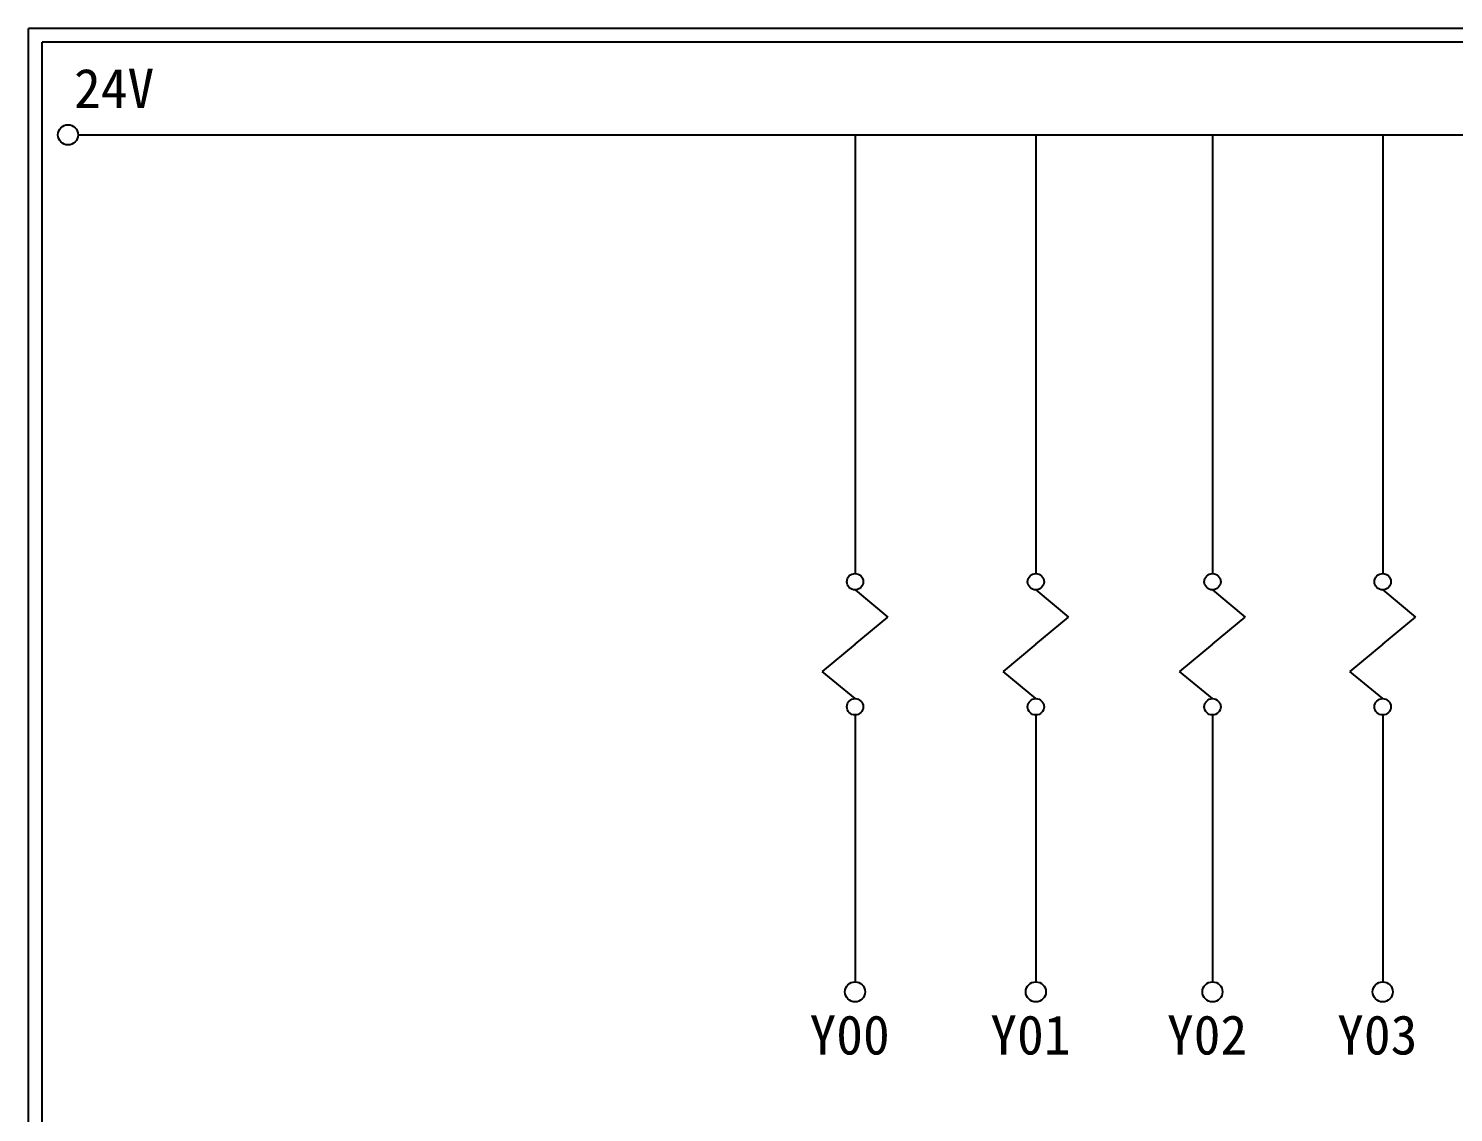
# Model space of a CAD drawing. Extents: x 889 to 1176, y 251 to 455.
# Drawn here: x 889.1 to 1019.6, y 355.8 to 455.2 of the extents above; entities that cross this region are included whole.
import ezdxf

# ---------------------------------------------------------------- set-up
doc = ezdxf.new("R2010")
doc.units = 0
doc.layers.add('圖框層', color=7, linetype='CONTINUOUS')
doc.layers.add('標尺寸層', color=3, linetype='CONTINUOUS')
doc.styles.add('STSL', font='kaiu.ttf')

msp = doc.modelspace()

# ---------------------------------------------------------------- linework, layer by layer
at = {"layer": '圖框層', "color": 7}
for p, q in [((1176.07, 455.16), (889.07, 455.16)), ((889.07, 251.2), (889.07, 455.16)), ((1174.82, 453.91), (890.32, 453.91)), ((890.32, 252.44), (890.32, 453.91))]:
    msp.add_line(p, q, dxfattribs=at)
at = {"layer": '標尺寸層', "color": 7}
for p, q in [((893.61, 445.42), (1171.21, 445.42)), ((964.78, 445.42), (964.78, 405.22)), ((981.34, 445.42), (981.34, 405.22)), ((997.52, 445.42), (997.52, 405.22)), ((1013.11, 445.42), (1013.11, 405.22)), ((964.78, 403.72), (967.78, 401.23)), ((981.34, 403.72), (984.34, 401.23)), ((997.52, 403.72), (1000.52, 401.23)), ((1013.11, 403.72), (1016.12, 401.23)), ((964.78, 398.74), (967.78, 401.23)), ((981.34, 398.74), (984.34, 401.23)), ((997.52, 398.74), (1000.52, 401.23)), ((1013.11, 398.74), (1016.12, 401.23)), ((964.78, 398.74), (961.78, 396.25)), ((981.34, 398.74), (978.34, 396.25)), ((997.52, 398.74), (994.51, 396.25)), ((1013.11, 398.74), (1010.11, 396.25)), ((964.78, 393.76), (961.78, 396.25)), ((981.34, 393.76), (978.34, 396.25)), ((997.52, 393.76), (994.51, 396.25)), ((1013.11, 393.76), (1010.11, 396.25)), ((964.78, 392.26), (964.78, 367.81)), ((981.34, 392.26), (981.34, 367.81)), ((997.52, 392.26), (997.52, 367.81)), ((1013.11, 392.26), (1013.11, 367.81))]:
    msp.add_line(p, q, dxfattribs=at)
for centre, radius in [((892.69, 445.42), 0.92), ((964.78, 404.47), 0.751), ((981.34, 404.47), 0.751), ((997.52, 404.47), 0.751), ((1013.11, 404.47), 0.751), ((964.78, 393.01), 0.751), ((981.34, 393.01), 0.751), ((997.52, 393.01), 0.751), ((1013.11, 393.01), 0.751), ((964.78, 366.89), 0.92), ((981.34, 366.89), 0.92), ((997.52, 366.89), 0.92), ((1013.11, 366.89), 0.92)]:
    msp.add_circle(centre, radius, dxfattribs=at)

# ---------------------------------------------------------------- texts
at = {"layer": '圖框層', "color": 4, "style": 'STSL'}
for s, p in [('24V', (893.24, 447.88)), ('Y00', (960.61, 361.15)), ('Y01', (977.17, 361.15)), ('Y02', (993.35, 361.15)), ('Y03', (1008.94, 361.15))]:
    msp.add_text(s, height=3.6, dxfattribs=at).set_placement(p)

doc.saveas('drawing.dxf')
